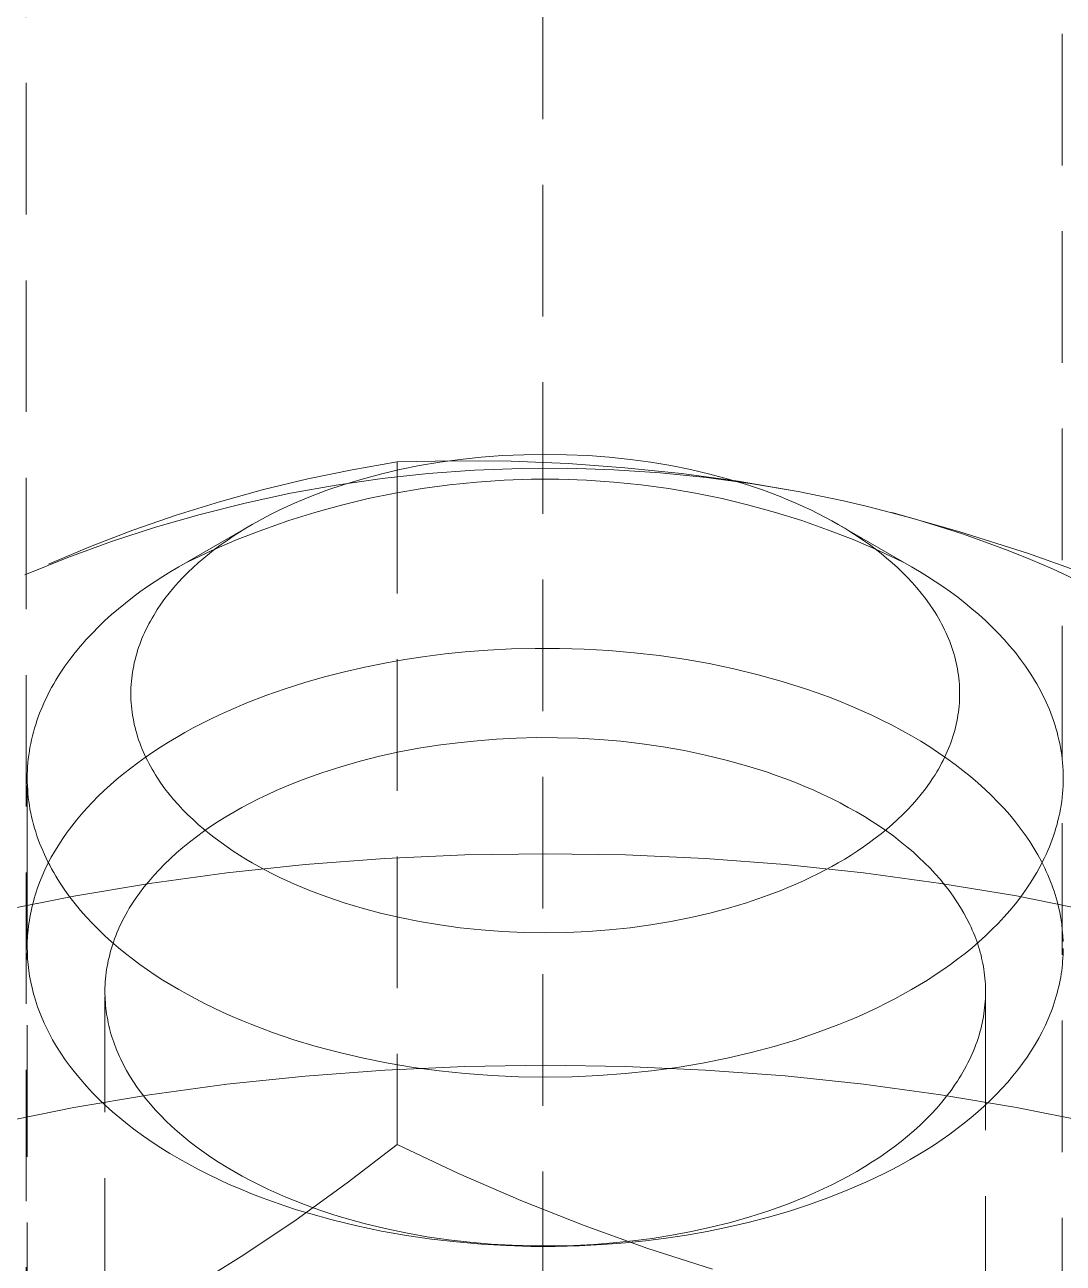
# Model space of a CAD drawing. Header units: millimetres. Extents: x -124 to 15640, y 659 to 4121.
# Drawn here: x 4089.37 to 4099.39, y 2285.94 to 2297.89 of the extents above; entities that cross this region are included whole.
import ezdxf

# ---------------------------------------------------------------- set-up
doc = ezdxf.new("R2010")
doc.units = ezdxf.units.MM
doc.linetypes.add('HIDDEN', pattern=[1.905, 1.27, -0.635])
doc.layers.add('ZANO_R', color=7, linetype='Continuous', lineweight=0)
doc.layers.add('ZANO_R_przerywana', color=7, linetype='HIDDEN', lineweight=0)

msp = doc.modelspace()

# ---------------------------------------------------------------- linework, layer by layer
at = {"layer": 'ZANO_R'}
for p, q in [((4090.413, 2293.012), (4090.829, 2293.156)), ((4090.631, 2293.041), (4091.061, 2293.165)), ((4091.917, 2293.105), (4091.667, 2293.017)), ((4097.118, 2293.017), (4096.868, 2293.105)), ((4097.737, 2293.183), (4098.396, 2292.997)), ((4097.967, 2293.117), (4098.194, 2293.049)), ((4090.003, 2292.855), (4090.413, 2293.012)), ((4090.205, 2292.902), (4090.631, 2293.041)), ((4091.564, 2293.067), (4090.857, 2292.659)), ((4091.381, 2292.954), (4091.441, 2292.993)), ((4091.667, 2293.017), (4091.42, 2292.921)), ((4091.441, 2292.993), (4091.502, 2293.031)), ((4091.502, 2293.031), (4091.564, 2293.067)), ((4097.365, 2292.921), (4097.118, 2293.017)), ((4097.928, 2292.659), (4097.221, 2293.068)), ((4097.221, 2293.068), (4097.283, 2293.031)), ((4097.283, 2293.031), (4097.344, 2292.993)), ((4097.344, 2292.993), (4097.405, 2292.954)), ((4098.194, 2293.049), (4098.42, 2292.976)), ((4098.396, 2292.997), (4099.049, 2292.79)), ((4098.42, 2292.976), (4098.642, 2292.898)), ((4089.598, 2292.684), (4090.003, 2292.855)), ((4089.784, 2292.748), (4090.205, 2292.902)), ((4091.42, 2292.921), (4091.176, 2292.817)), ((4091.207, 2292.831), (4091.263, 2292.873)), ((4091.263, 2292.873), (4091.321, 2292.914)), ((4091.321, 2292.914), (4091.381, 2292.954)), ((4097.609, 2292.817), (4097.365, 2292.921)), ((4097.405, 2292.954), (4097.464, 2292.914)), ((4097.464, 2292.914), (4097.522, 2292.873)), ((4097.522, 2292.873), (4097.579, 2292.831)), ((4098.642, 2292.898), (4098.861, 2292.816)), ((4089.369, 2292.58), (4089.784, 2292.748)), ((4091.176, 2292.817), (4090.936, 2292.704)), ((4091.044, 2292.698), (4091.097, 2292.743)), ((4091.097, 2292.743), (4091.151, 2292.787)), ((4091.151, 2292.787), (4091.207, 2292.831)), ((4097.579, 2292.831), (4097.634, 2292.788)), ((4097.849, 2292.704), (4097.609, 2292.817)), ((4097.634, 2292.788), (4097.688, 2292.743)), ((4097.688, 2292.743), (4097.741, 2292.698)), ((4098.861, 2292.816), (4099.077, 2292.73)), ((4099.049, 2292.79), (4099.694, 2292.561)), ((4099.077, 2292.73), (4099.288, 2292.638)), ((4090.779, 2292.613), (4090.703, 2292.566)), ((4090.857, 2292.659), (4090.779, 2292.613)), ((4090.943, 2292.604), (4090.993, 2292.651)), ((4090.993, 2292.651), (4091.044, 2292.698)), ((4097.741, 2292.698), (4097.793, 2292.651)), ((4097.793, 2292.651), (4097.842, 2292.604)), ((4097.842, 2292.604), (4097.89, 2292.555)), ((4098.006, 2292.614), (4097.928, 2292.659)), ((4098.082, 2292.566), (4098.006, 2292.614)), ((4099.288, 2292.638), (4099.495, 2292.543)), ((4090.628, 2292.518), (4090.554, 2292.468)), ((4090.703, 2292.566), (4090.628, 2292.518)), ((4090.805, 2292.455), (4090.849, 2292.506)), ((4090.849, 2292.506), (4090.895, 2292.555)), ((4090.895, 2292.555), (4090.943, 2292.604)), ((4097.89, 2292.555), (4097.936, 2292.506)), ((4097.936, 2292.506), (4097.981, 2292.455)), ((4098.157, 2292.518), (4098.082, 2292.566)), ((4098.231, 2292.468), (4098.157, 2292.518)), ((4090.481, 2292.416), (4090.41, 2292.363)), ((4090.554, 2292.468), (4090.481, 2292.416)), ((4090.722, 2292.352), (4090.762, 2292.404)), ((4090.762, 2292.404), (4090.805, 2292.455)), ((4097.981, 2292.455), (4098.023, 2292.404)), ((4098.023, 2292.404), (4098.064, 2292.352)), ((4098.304, 2292.416), (4098.231, 2292.468)), ((4098.375, 2292.364), (4098.304, 2292.416)), ((4090.273, 2292.254), (4090.207, 2292.197)), ((4090.34, 2292.309), (4090.273, 2292.254)), ((4090.41, 2292.363), (4090.34, 2292.309)), ((4090.647, 2292.245), (4090.683, 2292.299)), ((4090.683, 2292.299), (4090.722, 2292.352)), ((4098.064, 2292.352), (4098.102, 2292.299)), ((4098.102, 2292.299), (4098.138, 2292.245)), ((4098.138, 2292.245), (4098.156, 2292.218)), ((4098.445, 2292.309), (4098.375, 2292.364)), ((4098.512, 2292.254), (4098.445, 2292.309)), ((4098.578, 2292.197), (4098.512, 2292.254)), ((4090.143, 2292.139), (4090.081, 2292.079)), ((4090.207, 2292.197), (4090.143, 2292.139)), ((4090.566, 2292.107), (4090.581, 2292.135)), ((4090.581, 2292.135), (4090.597, 2292.163)), ((4090.597, 2292.163), (4090.613, 2292.19)), ((4090.613, 2292.19), (4090.63, 2292.218)), ((4090.63, 2292.218), (4090.647, 2292.245)), ((4098.156, 2292.218), (4098.172, 2292.191)), ((4098.172, 2292.191), (4098.189, 2292.163)), ((4098.189, 2292.163), (4098.204, 2292.135)), ((4098.204, 2292.135), (4098.219, 2292.107)), ((4098.642, 2292.139), (4098.578, 2292.197)), ((4098.705, 2292.08), (4098.642, 2292.139)), ((4090.021, 2292.019), (4089.963, 2291.957)), ((4090.081, 2292.079), (4090.021, 2292.019)), ((4090.512, 2291.994), (4090.525, 2292.022)), ((4090.525, 2292.022), (4090.538, 2292.051)), ((4090.538, 2292.051), (4090.552, 2292.079)), ((4090.552, 2292.079), (4090.566, 2292.107)), ((4098.219, 2292.107), (4098.234, 2292.079)), ((4098.234, 2292.079), (4098.248, 2292.051)), ((4098.248, 2292.051), (4098.261, 2292.023)), ((4098.261, 2292.023), (4098.274, 2291.994)), ((4098.764, 2292.019), (4098.705, 2292.08)), ((4098.822, 2291.957), (4098.764, 2292.019)), ((4089.908, 2291.894), (4089.854, 2291.83)), ((4089.963, 2291.957), (4089.908, 2291.894)), ((4090.467, 2291.879), (4090.478, 2291.908)), ((4090.478, 2291.908), (4090.488, 2291.937)), ((4090.488, 2291.937), (4090.5, 2291.965)), ((4090.5, 2291.965), (4090.512, 2291.994)), ((4098.274, 2291.994), (4098.286, 2291.966)), ((4098.286, 2291.966), (4098.297, 2291.937)), ((4098.297, 2291.937), (4098.308, 2291.908)), ((4098.308, 2291.908), (4098.318, 2291.879)), ((4098.878, 2291.894), (4098.822, 2291.957)), ((4098.931, 2291.83), (4098.878, 2291.894)), ((4089.854, 2291.83), (4089.804, 2291.764)), ((4090.433, 2291.762), (4090.441, 2291.791)), ((4090.441, 2291.791), (4090.449, 2291.82)), ((4090.449, 2291.82), (4090.458, 2291.85)), ((4090.458, 2291.85), (4090.467, 2291.879)), ((4093.039, 2291.764), (4093.234, 2291.793)), ((4093.234, 2291.793), (4093.427, 2291.817)), ((4093.427, 2291.817), (4093.619, 2291.837)), ((4093.619, 2291.837), (4093.84, 2291.854)), ((4093.84, 2291.854), (4094.066, 2291.866)), ((4094.066, 2291.866), (4094.296, 2291.871)), ((4094.296, 2291.871), (4094.531, 2291.871)), ((4094.531, 2291.871), (4094.768, 2291.864)), ((4094.768, 2291.864), (4095.008, 2291.85)), ((4095.008, 2291.85), (4095.25, 2291.829)), ((4095.25, 2291.829), (4095.492, 2291.801)), ((4095.492, 2291.801), (4095.734, 2291.766)), ((4098.318, 2291.879), (4098.328, 2291.85)), ((4098.328, 2291.85), (4098.336, 2291.821)), ((4098.336, 2291.821), (4098.345, 2291.791)), ((4098.345, 2291.791), (4098.352, 2291.762)), ((4098.981, 2291.765), (4098.931, 2291.83)), ((4089.756, 2291.698), (4089.711, 2291.631)), ((4089.804, 2291.764), (4089.756, 2291.698)), ((4090.409, 2291.643), (4090.414, 2291.673)), ((4090.414, 2291.673), (4090.42, 2291.703)), ((4090.42, 2291.703), (4090.426, 2291.732)), ((4090.426, 2291.732), (4090.433, 2291.762)), ((4092.455, 2291.646), (4092.65, 2291.691)), ((4092.65, 2291.691), (4092.844, 2291.73)), ((4092.844, 2291.73), (4093.039, 2291.764)), ((4095.734, 2291.766), (4095.974, 2291.724)), ((4095.974, 2291.724), (4096.213, 2291.674)), ((4096.213, 2291.674), (4096.448, 2291.617)), ((4098.352, 2291.762), (4098.359, 2291.732)), ((4098.359, 2291.732), (4098.366, 2291.703)), ((4098.366, 2291.703), (4098.371, 2291.673)), ((4098.371, 2291.673), (4098.376, 2291.644)), ((4099.029, 2291.699), (4098.981, 2291.765)), ((4099.075, 2291.631), (4099.029, 2291.699)), ((4089.648, 2291.528), (4089.628, 2291.494)), ((4089.668, 2291.563), (4089.648, 2291.528)), ((4089.689, 2291.597), (4089.668, 2291.563)), ((4089.711, 2291.631), (4089.689, 2291.597)), ((4090.396, 2291.524), (4090.398, 2291.554)), ((4090.398, 2291.554), (4090.401, 2291.584)), ((4090.401, 2291.584), (4090.405, 2291.614)), ((4090.405, 2291.614), (4090.409, 2291.643)), ((4091.882, 2291.481), (4092.071, 2291.542)), ((4092.071, 2291.542), (4092.262, 2291.597)), ((4092.262, 2291.597), (4092.455, 2291.646)), ((4096.448, 2291.617), (4096.679, 2291.552)), ((4096.679, 2291.552), (4096.793, 2291.517)), ((4098.376, 2291.644), (4098.381, 2291.614)), ((4098.381, 2291.614), (4098.384, 2291.584)), ((4098.384, 2291.584), (4098.387, 2291.554)), ((4098.387, 2291.554), (4098.39, 2291.524)), ((4099.096, 2291.597), (4099.075, 2291.631)), ((4099.117, 2291.563), (4099.096, 2291.597)), ((4099.138, 2291.529), (4099.117, 2291.563)), ((4099.157, 2291.494), (4099.138, 2291.529)), ((4089.591, 2291.424), (4089.574, 2291.388)), ((4089.609, 2291.459), (4089.591, 2291.424)), ((4089.628, 2291.494), (4089.609, 2291.459)), ((4090.393, 2291.464), (4090.394, 2291.494)), ((4090.393, 2291.434), (4090.393, 2291.464)), ((4090.393, 2291.405), (4090.393, 2291.434)), ((4090.394, 2291.494), (4090.396, 2291.524)), ((4091.513, 2291.345), (4091.696, 2291.416)), ((4091.696, 2291.416), (4091.882, 2291.481)), ((4096.793, 2291.517), (4096.906, 2291.481)), ((4096.906, 2291.481), (4097.016, 2291.442)), ((4097.016, 2291.442), (4097.126, 2291.402)), ((4098.39, 2291.524), (4098.391, 2291.494)), ((4098.391, 2291.494), (4098.392, 2291.465)), ((4098.392, 2291.465), (4098.393, 2291.435)), ((4098.393, 2291.435), (4098.392, 2291.405)), ((4099.176, 2291.459), (4099.157, 2291.494)), ((4099.194, 2291.424), (4099.176, 2291.459)), ((4099.211, 2291.389), (4099.194, 2291.424)), ((4089.542, 2291.317), (4089.527, 2291.282)), ((4089.557, 2291.353), (4089.542, 2291.317)), ((4089.574, 2291.388), (4089.557, 2291.353)), ((4090.394, 2291.375), (4090.393, 2291.405)), ((4090.396, 2291.345), (4090.394, 2291.375)), ((4090.398, 2291.315), (4090.396, 2291.345)), ((4090.401, 2291.285), (4090.398, 2291.315)), ((4091.335, 2291.269), (4091.513, 2291.345)), ((4097.126, 2291.402), (4097.233, 2291.361)), ((4097.233, 2291.361), (4097.339, 2291.318)), ((4097.339, 2291.318), (4097.442, 2291.273)), ((4098.387, 2291.315), (4098.384, 2291.285)), ((4098.39, 2291.345), (4098.387, 2291.315)), ((4098.391, 2291.375), (4098.39, 2291.345)), ((4098.392, 2291.405), (4098.391, 2291.375)), ((4099.228, 2291.353), (4099.211, 2291.389)), ((4099.244, 2291.318), (4099.228, 2291.353)), ((4099.259, 2291.282), (4099.244, 2291.318)), ((4089.486, 2291.173), (4089.474, 2291.137)), ((4089.499, 2291.209), (4089.486, 2291.173)), ((4089.512, 2291.246), (4089.499, 2291.209)), ((4089.527, 2291.282), (4089.512, 2291.246)), ((4090.405, 2291.255), (4090.401, 2291.285)), ((4090.409, 2291.226), (4090.405, 2291.255)), ((4090.414, 2291.196), (4090.409, 2291.226)), ((4090.42, 2291.166), (4090.414, 2291.196)), ((4091.078, 2291.146), (4091.162, 2291.188)), ((4091.162, 2291.188), (4091.248, 2291.23)), ((4091.248, 2291.23), (4091.335, 2291.269)), ((4097.442, 2291.273), (4097.544, 2291.226)), ((4097.544, 2291.226), (4097.643, 2291.179)), ((4097.643, 2291.179), (4097.74, 2291.129)), ((4098.371, 2291.196), (4098.366, 2291.167)), ((4098.376, 2291.226), (4098.371, 2291.196)), ((4098.381, 2291.256), (4098.376, 2291.226)), ((4098.384, 2291.285), (4098.381, 2291.256)), ((4099.273, 2291.246), (4099.259, 2291.282)), ((4099.287, 2291.21), (4099.273, 2291.246)), ((4099.299, 2291.174), (4099.287, 2291.21)), ((4099.311, 2291.137), (4099.299, 2291.174)), ((4089.453, 2291.064), (4089.443, 2291.027)), ((4089.463, 2291.1), (4089.453, 2291.064)), ((4089.474, 2291.137), (4089.463, 2291.1)), ((4090.426, 2291.137), (4090.42, 2291.166)), ((4090.433, 2291.107), (4090.426, 2291.137)), ((4090.441, 2291.078), (4090.433, 2291.107)), ((4090.449, 2291.049), (4090.441, 2291.078)), ((4090.833, 2291.012), (4090.913, 2291.058)), ((4090.913, 2291.058), (4090.995, 2291.103)), ((4090.995, 2291.103), (4091.078, 2291.146)), ((4097.74, 2291.129), (4097.835, 2291.079)), ((4097.835, 2291.079), (4097.927, 2291.027)), ((4098.345, 2291.078), (4098.337, 2291.049)), ((4098.352, 2291.108), (4098.345, 2291.078)), ((4098.359, 2291.137), (4098.352, 2291.108)), ((4098.366, 2291.167), (4098.359, 2291.137)), ((4099.322, 2291.101), (4099.311, 2291.137)), ((4099.333, 2291.064), (4099.322, 2291.101)), ((4099.342, 2291.027), (4099.333, 2291.064)), ((4089.427, 2290.953), (4089.419, 2290.916)), ((4089.434, 2290.99), (4089.427, 2290.953)), ((4089.443, 2291.027), (4089.434, 2290.99)), ((4090.458, 2291.019), (4090.449, 2291.049)), ((4090.467, 2290.99), (4090.458, 2291.019)), ((4090.478, 2290.961), (4090.467, 2290.99)), ((4090.488, 2290.932), (4090.478, 2290.961)), ((4090.5, 2290.904), (4090.488, 2290.932)), ((4090.679, 2290.918), (4090.755, 2290.966)), ((4090.755, 2290.966), (4090.833, 2291.012)), ((4093.36, 2290.937), (4093.171, 2290.907)), ((4093.549, 2290.961), (4093.36, 2290.937)), ((4093.735, 2290.98), (4093.549, 2290.961)), ((4093.923, 2290.995), (4093.735, 2290.98)), ((4094.115, 2291.005), (4093.923, 2290.995)), ((4094.311, 2291.01), (4094.115, 2291.005)), ((4094.51, 2291.009), (4094.311, 2291.01)), ((4094.712, 2291.003), (4094.51, 2291.009)), ((4094.916, 2290.991), (4094.712, 2291.003)), ((4095.121, 2290.974), (4094.916, 2290.991)), ((4095.327, 2290.95), (4095.121, 2290.974)), ((4095.532, 2290.92), (4095.327, 2290.95)), ((4097.927, 2291.027), (4098.017, 2290.974)), ((4098.017, 2290.974), (4098.104, 2290.92)), ((4098.297, 2290.933), (4098.286, 2290.904)), ((4098.308, 2290.961), (4098.297, 2290.933)), ((4098.318, 2290.99), (4098.308, 2290.961)), ((4098.328, 2291.02), (4098.318, 2290.99)), ((4098.337, 2291.049), (4098.328, 2291.02)), ((4099.351, 2290.99), (4099.342, 2291.027)), ((4099.359, 2290.953), (4099.351, 2290.99)), ((4099.366, 2290.916), (4099.359, 2290.953)), ((4089.408, 2290.842), (4089.403, 2290.805)), ((4089.413, 2290.879), (4089.408, 2290.842)), ((4089.419, 2290.916), (4089.413, 2290.879)), ((4090.46, 2290.768), (4090.531, 2290.819)), ((4090.512, 2290.875), (4090.5, 2290.904)), ((4090.525, 2290.846), (4090.512, 2290.875)), ((4090.538, 2290.818), (4090.525, 2290.846)), ((4090.531, 2290.819), (4090.604, 2290.869)), ((4090.552, 2290.79), (4090.538, 2290.818)), ((4090.604, 2290.869), (4090.679, 2290.918)), ((4092.793, 2290.83), (4092.605, 2290.782)), ((4092.982, 2290.871), (4092.793, 2290.83)), ((4093.171, 2290.907), (4092.982, 2290.871)), ((4095.737, 2290.884), (4095.532, 2290.92)), ((4095.94, 2290.842), (4095.737, 2290.884)), ((4096.14, 2290.793), (4095.94, 2290.842)), ((4098.104, 2290.92), (4098.188, 2290.864)), ((4098.188, 2290.864), (4098.27, 2290.808)), ((4098.248, 2290.818), (4098.234, 2290.79)), ((4098.261, 2290.847), (4098.248, 2290.818)), ((4098.274, 2290.875), (4098.261, 2290.847)), ((4098.286, 2290.904), (4098.274, 2290.875)), ((4099.372, 2290.879), (4099.366, 2290.916)), ((4099.378, 2290.842), (4099.372, 2290.879)), ((4099.382, 2290.805), (4099.378, 2290.842)), ((4089.394, 2290.693), (4089.393, 2290.655)), ((4089.396, 2290.73), (4089.394, 2290.693)), ((4089.399, 2290.767), (4089.396, 2290.73)), ((4089.403, 2290.805), (4089.399, 2290.767)), ((4090.324, 2290.663), (4090.391, 2290.716)), ((4090.391, 2290.716), (4090.46, 2290.768)), ((4090.566, 2290.762), (4090.552, 2290.79)), ((4090.581, 2290.734), (4090.566, 2290.762)), ((4090.597, 2290.706), (4090.581, 2290.734)), ((4090.613, 2290.679), (4090.597, 2290.706)), ((4092.419, 2290.729), (4092.236, 2290.671)), ((4092.605, 2290.782), (4092.419, 2290.729)), ((4096.336, 2290.738), (4096.14, 2290.793)), ((4096.433, 2290.709), (4096.336, 2290.738)), ((4096.529, 2290.678), (4096.433, 2290.709)), ((4098.189, 2290.706), (4098.173, 2290.679)), ((4098.204, 2290.734), (4098.189, 2290.706)), ((4098.219, 2290.762), (4098.204, 2290.734)), ((4098.234, 2290.79), (4098.219, 2290.762)), ((4098.27, 2290.808), (4098.349, 2290.75)), ((4098.349, 2290.75), (4098.425, 2290.692)), ((4098.425, 2290.692), (4098.499, 2290.633)), ((4099.386, 2290.768), (4099.382, 2290.805)), ((4099.389, 2290.73), (4099.386, 2290.768)), ((4099.391, 2290.693), (4099.389, 2290.73)), ((4099.392, 2290.656), (4099.391, 2290.693)), ((4089.393, 2290.655), (4089.393, 2290.618)), ((4089.393, 2290.618), (4089.393, 2290.581)), ((4089.393, 2290.581), (4089.394, 2290.543)), ((4090.197, 2290.555), (4090.259, 2290.61)), ((4090.259, 2290.61), (4090.324, 2290.663)), ((4090.63, 2290.651), (4090.613, 2290.679)), ((4090.647, 2290.624), (4090.63, 2290.651)), ((4090.683, 2290.57), (4090.647, 2290.624)), ((4092.056, 2290.606), (4091.967, 2290.571)), ((4092.145, 2290.639), (4092.056, 2290.606)), ((4092.236, 2290.671), (4092.145, 2290.639)), ((4096.623, 2290.645), (4096.529, 2290.678)), ((4096.716, 2290.611), (4096.623, 2290.645)), ((4096.807, 2290.576), (4096.716, 2290.611)), ((4096.897, 2290.539), (4096.807, 2290.576)), ((4098.138, 2290.624), (4098.102, 2290.57)), ((4098.156, 2290.652), (4098.138, 2290.624)), ((4098.173, 2290.679), (4098.156, 2290.652)), ((4098.499, 2290.633), (4098.569, 2290.572)), ((4098.569, 2290.572), (4098.636, 2290.512)), ((4099.391, 2290.544), (4099.392, 2290.581)), ((4099.393, 2290.618), (4099.392, 2290.656)), ((4099.392, 2290.581), (4099.393, 2290.618)), ((4089.393, 2288.99), (4089.393, 2290.543)), ((4089.394, 2290.543), (4089.397, 2290.506)), ((4089.397, 2290.506), (4089.399, 2290.469)), ((4089.399, 2290.469), (4089.403, 2290.431)), ((4090.078, 2290.444), (4090.136, 2290.5)), ((4090.136, 2290.5), (4090.197, 2290.555)), ((4090.722, 2290.517), (4090.683, 2290.57)), ((4090.762, 2290.465), (4090.722, 2290.517)), ((4090.805, 2290.414), (4090.762, 2290.465)), ((4091.709, 2290.459), (4091.626, 2290.419)), ((4091.794, 2290.498), (4091.709, 2290.459)), ((4091.88, 2290.535), (4091.794, 2290.498)), ((4091.967, 2290.571), (4091.88, 2290.535)), ((4096.985, 2290.501), (4096.897, 2290.539)), ((4097.071, 2290.461), (4096.985, 2290.501)), ((4097.155, 2290.421), (4097.071, 2290.461)), ((4098.023, 2290.465), (4097.981, 2290.414)), ((4098.064, 2290.517), (4098.023, 2290.465)), ((4098.102, 2290.57), (4098.064, 2290.517)), ((4098.636, 2290.512), (4098.701, 2290.45)), ((4099.382, 2290.432), (4099.386, 2290.469)), ((4099.386, 2290.469), (4099.389, 2290.506)), ((4099.389, 2290.506), (4099.391, 2290.544)), ((4089.403, 2290.431), (4089.408, 2290.394)), ((4089.408, 2290.394), (4089.413, 2290.357)), ((4089.413, 2290.357), (4089.419, 2290.32)), ((4089.969, 2290.33), (4090.022, 2290.387)), ((4090.022, 2290.387), (4090.078, 2290.444)), ((4090.849, 2290.363), (4090.805, 2290.414)), ((4090.895, 2290.314), (4090.849, 2290.363)), ((4091.465, 2290.335), (4091.386, 2290.291)), ((4091.545, 2290.378), (4091.465, 2290.335)), ((4091.626, 2290.419), (4091.545, 2290.378)), ((4097.238, 2290.379), (4097.155, 2290.421)), ((4097.318, 2290.336), (4097.238, 2290.379)), ((4097.397, 2290.292), (4097.318, 2290.336)), ((4097.937, 2290.364), (4097.89, 2290.314)), ((4097.981, 2290.414), (4097.937, 2290.364)), ((4098.701, 2290.45), (4098.762, 2290.388)), ((4098.762, 2290.388), (4098.821, 2290.326)), ((4099.366, 2290.32), (4099.372, 2290.357)), ((4099.372, 2290.357), (4099.378, 2290.394)), ((4099.378, 2290.394), (4099.382, 2290.432)), ((4089.419, 2290.32), (4089.427, 2290.283)), ((4089.427, 2290.283), (4089.434, 2290.246)), ((4089.434, 2290.246), (4089.443, 2290.209)), ((4089.822, 2290.155), (4089.868, 2290.214)), ((4089.868, 2290.214), (4089.917, 2290.272)), ((4089.917, 2290.272), (4089.969, 2290.33)), ((4090.943, 2290.265), (4090.895, 2290.314)), ((4090.993, 2290.218), (4090.943, 2290.265)), ((4091.044, 2290.171), (4090.993, 2290.218)), ((4091.31, 2290.245), (4091.236, 2290.199)), ((4091.386, 2290.291), (4091.31, 2290.245)), ((4097.473, 2290.247), (4097.397, 2290.292)), ((4097.547, 2290.201), (4097.473, 2290.247)), ((4097.793, 2290.218), (4097.742, 2290.172)), ((4097.842, 2290.266), (4097.793, 2290.218)), ((4097.89, 2290.314), (4097.842, 2290.266)), ((4098.821, 2290.326), (4098.876, 2290.263)), ((4098.876, 2290.263), (4098.929, 2290.199)), ((4099.342, 2290.209), (4099.351, 2290.246)), ((4099.351, 2290.246), (4099.359, 2290.283)), ((4099.359, 2290.283), (4099.366, 2290.32)), ((4089.443, 2290.209), (4089.453, 2290.172)), ((4089.453, 2290.172), (4089.463, 2290.136)), ((4089.463, 2290.136), (4089.474, 2290.099)), ((4089.474, 2290.099), (4089.486, 2290.063)), ((4089.736, 2290.036), (4089.778, 2290.096)), ((4089.778, 2290.096), (4089.822, 2290.155)), ((4091.093, 2290.103), (4091.025, 2290.053)), ((4091.097, 2290.126), (4091.044, 2290.171)), ((4091.163, 2290.151), (4091.093, 2290.103)), ((4091.151, 2290.081), (4091.097, 2290.126)), ((4091.236, 2290.199), (4091.163, 2290.151)), ((4097.619, 2290.154), (4097.547, 2290.201)), ((4097.689, 2290.106), (4097.619, 2290.154)), ((4097.689, 2290.126), (4097.635, 2290.082)), ((4097.742, 2290.172), (4097.689, 2290.126)), ((4097.756, 2290.057), (4097.689, 2290.106)), ((4098.929, 2290.199), (4098.978, 2290.136)), ((4098.978, 2290.136), (4099.025, 2290.072)), ((4099.299, 2290.063), (4099.311, 2290.099)), ((4099.311, 2290.099), (4099.322, 2290.136)), ((4099.322, 2290.136), (4099.333, 2290.173)), ((4099.333, 2290.173), (4099.342, 2290.209)), ((4089.486, 2290.063), (4089.499, 2290.026)), ((4089.499, 2290.026), (4089.512, 2289.99)), ((4089.512, 2289.99), (4089.527, 2289.954)), ((4089.66, 2289.915), (4089.696, 2289.976)), ((4089.696, 2289.976), (4089.736, 2290.036)), ((4090.959, 2290.002), (4090.895, 2289.95)), ((4091.025, 2290.053), (4090.959, 2290.002)), ((4091.207, 2290.038), (4091.151, 2290.081)), ((4091.264, 2289.996), (4091.207, 2290.038)), ((4091.322, 2289.955), (4091.264, 2289.996)), ((4097.522, 2289.996), (4097.464, 2289.955)), ((4097.579, 2290.038), (4097.522, 2289.996)), ((4097.635, 2290.082), (4097.579, 2290.038)), ((4097.82, 2290.007), (4097.756, 2290.057)), ((4097.883, 2289.957), (4097.82, 2290.007)), ((4099.025, 2290.072), (4099.069, 2290.008)), ((4099.069, 2290.008), (4099.109, 2289.943)), ((4099.259, 2289.955), (4099.273, 2289.991)), ((4099.273, 2289.991), (4099.287, 2290.027)), ((4099.287, 2290.027), (4099.299, 2290.063)), ((4089.527, 2289.954), (4089.542, 2289.919)), ((4089.542, 2289.919), (4089.558, 2289.883)), ((4089.558, 2289.883), (4089.574, 2289.847)), ((4089.593, 2289.794), (4089.625, 2289.855)), ((4089.625, 2289.855), (4089.66, 2289.915)), ((4090.834, 2289.897), (4090.775, 2289.844)), ((4090.895, 2289.95), (4090.834, 2289.897)), ((4091.381, 2289.915), (4091.322, 2289.955)), ((4091.441, 2289.876), (4091.381, 2289.915)), ((4091.502, 2289.838), (4091.441, 2289.876)), ((4092.843, 2289.842), (4093.616, 2289.877)), ((4093.616, 2289.877), (4094.392, 2289.889)), ((4094.392, 2289.889), (4095.168, 2289.877)), ((4095.168, 2289.877), (4095.941, 2289.842)), ((4097.345, 2289.876), (4097.283, 2289.838)), ((4097.405, 2289.915), (4097.345, 2289.876)), ((4097.464, 2289.955), (4097.405, 2289.915)), ((4097.943, 2289.906), (4097.883, 2289.957)), ((4098, 2289.854), (4097.943, 2289.906)), ((4099.109, 2289.943), (4099.147, 2289.879)), ((4099.147, 2289.879), (4099.182, 2289.815)), ((4099.211, 2289.848), (4099.228, 2289.883)), ((4099.228, 2289.883), (4099.244, 2289.919)), ((4099.244, 2289.919), (4099.259, 2289.955)), ((4089.563, 2289.733), (4089.593, 2289.794)), ((4089.574, 2289.847), (4089.592, 2289.812)), ((4089.592, 2289.812), (4089.61, 2289.777)), ((4089.61, 2289.777), (4089.628, 2289.742)), ((4089.628, 2289.742), (4089.648, 2289.708)), ((4090.718, 2289.789), (4090.665, 2289.734)), ((4090.775, 2289.844), (4090.718, 2289.789)), ((4091.318, 2289.705), (4092.076, 2289.785)), ((4091.564, 2289.801), (4091.502, 2289.838)), ((4091.628, 2289.766), (4091.564, 2289.801)), ((4091.693, 2289.73), (4091.628, 2289.766)), ((4092.076, 2289.785), (4092.843, 2289.842)), ((4095.941, 2289.842), (4096.708, 2289.785)), ((4096.708, 2289.785), (4097.466, 2289.705)), ((4097.158, 2289.766), (4097.092, 2289.731)), ((4097.221, 2289.802), (4097.158, 2289.766)), ((4097.283, 2289.838), (4097.221, 2289.802)), ((4098.055, 2289.802), (4098, 2289.854)), ((4098.107, 2289.749), (4098.055, 2289.802)), ((4098.157, 2289.696), (4098.107, 2289.749)), ((4099.138, 2289.708), (4099.157, 2289.743)), ((4099.157, 2289.743), (4099.176, 2289.777)), ((4099.176, 2289.777), (4099.194, 2289.813)), ((4099.182, 2289.815), (4099.214, 2289.75)), ((4099.194, 2289.813), (4099.211, 2289.848)), ((4099.214, 2289.75), (4099.229, 2289.718)), ((4089.512, 2289.611), (4089.536, 2289.672)), ((4089.536, 2289.672), (4089.563, 2289.733)), ((4089.648, 2289.708), (4089.668, 2289.673)), ((4089.668, 2289.673), (4089.689, 2289.639)), ((4089.689, 2289.639), (4089.711, 2289.605)), ((4090.565, 2289.622), (4090.518, 2289.565)), ((4090.613, 2289.679), (4090.565, 2289.622)), ((4090.573, 2289.603), (4091.318, 2289.705)), ((4090.665, 2289.734), (4090.613, 2289.679)), ((4091.761, 2289.696), (4091.693, 2289.73)), ((4091.83, 2289.661), (4091.761, 2289.696)), ((4091.901, 2289.628), (4091.83, 2289.661)), ((4091.974, 2289.595), (4091.901, 2289.628)), ((4096.885, 2289.628), (4096.811, 2289.595)), ((4096.956, 2289.662), (4096.885, 2289.628)), ((4097.025, 2289.696), (4096.956, 2289.662)), ((4097.092, 2289.731), (4097.025, 2289.696)), ((4097.466, 2289.705), (4098.211, 2289.603)), ((4098.204, 2289.642), (4098.157, 2289.696)), ((4098.248, 2289.588), (4098.204, 2289.642)), ((4099.075, 2289.605), (4099.097, 2289.639)), ((4099.097, 2289.639), (4099.117, 2289.673)), ((4099.117, 2289.673), (4099.138, 2289.708)), ((4099.229, 2289.718), (4099.243, 2289.686)), ((4099.243, 2289.686), (4099.257, 2289.654)), ((4099.257, 2289.654), (4099.269, 2289.622)), ((4099.269, 2289.622), (4099.282, 2289.59)), ((4089.469, 2289.488), (4089.479, 2289.519)), ((4089.479, 2289.519), (4089.489, 2289.55)), ((4089.489, 2289.55), (4089.512, 2289.611)), ((4089.711, 2289.605), (4089.756, 2289.538)), ((4089.756, 2289.538), (4089.804, 2289.471)), ((4089.842, 2289.48), (4090.573, 2289.603)), ((4090.475, 2289.507), (4090.434, 2289.45)), ((4090.518, 2289.565), (4090.475, 2289.507)), ((4092.049, 2289.563), (4091.974, 2289.595)), ((4092.126, 2289.532), (4092.049, 2289.563)), ((4092.286, 2289.472), (4092.126, 2289.532)), ((4096.659, 2289.532), (4096.5, 2289.472)), ((4096.736, 2289.563), (4096.659, 2289.532)), ((4096.811, 2289.595), (4096.736, 2289.563)), ((4098.211, 2289.603), (4098.942, 2289.481)), ((4098.291, 2289.534), (4098.248, 2289.588)), ((4098.33, 2289.48), (4098.291, 2289.534)), ((4098.982, 2289.472), (4099.03, 2289.538)), ((4099.03, 2289.538), (4099.075, 2289.605)), ((4099.282, 2289.59), (4099.293, 2289.559)), ((4099.293, 2289.559), (4099.304, 2289.527)), ((4099.304, 2289.527), (4099.314, 2289.495)), ((4089.128, 2289.338), (4089.842, 2289.48)), ((4089.437, 2289.366), (4089.444, 2289.397)), ((4089.444, 2289.397), (4089.452, 2289.427)), ((4089.452, 2289.427), (4089.46, 2289.458)), ((4089.46, 2289.458), (4089.469, 2289.488)), ((4089.804, 2289.471), (4089.855, 2289.406)), ((4089.855, 2289.406), (4089.908, 2289.342)), ((4090.396, 2289.391), (4090.378, 2289.362)), ((4090.415, 2289.42), (4090.396, 2289.391)), ((4090.434, 2289.45), (4090.415, 2289.42)), ((4092.452, 2289.415), (4092.286, 2289.472)), ((4092.625, 2289.363), (4092.452, 2289.415)), ((4096.334, 2289.415), (4096.161, 2289.363)), ((4096.5, 2289.472), (4096.334, 2289.415)), ((4098.367, 2289.425), (4098.33, 2289.48)), ((4098.402, 2289.371), (4098.367, 2289.425)), ((4098.878, 2289.342), (4098.931, 2289.406)), ((4098.931, 2289.406), (4098.982, 2289.472)), ((4098.942, 2289.481), (4099.656, 2289.338)), ((4099.314, 2289.495), (4099.324, 2289.463)), ((4099.324, 2289.463), (4099.333, 2289.432)), ((4099.333, 2289.432), (4099.347, 2289.377)), ((4099.347, 2289.377), (4099.359, 2289.322)), ((4089.413, 2289.245), (4089.418, 2289.275)), ((4089.418, 2289.275), (4089.424, 2289.306)), ((4089.424, 2289.306), (4089.43, 2289.336)), ((4089.43, 2289.336), (4089.437, 2289.366)), ((4089.908, 2289.342), (4089.963, 2289.279)), ((4089.963, 2289.279), (4090.021, 2289.217)), ((4090.328, 2289.273), (4090.313, 2289.244)), ((4090.344, 2289.303), (4090.328, 2289.273)), ((4090.361, 2289.332), (4090.344, 2289.303)), ((4090.378, 2289.362), (4090.361, 2289.332)), ((4092.804, 2289.315), (4092.625, 2289.363)), ((4092.989, 2289.272), (4092.804, 2289.315)), ((4093.18, 2289.234), (4092.989, 2289.272)), ((4095.797, 2289.272), (4095.606, 2289.234)), ((4095.982, 2289.315), (4095.797, 2289.272)), ((4096.161, 2289.363), (4095.982, 2289.315)), ((4098.434, 2289.316), (4098.402, 2289.371)), ((4098.463, 2289.261), (4098.434, 2289.316)), ((4098.491, 2289.207), (4098.463, 2289.261)), ((4098.765, 2289.217), (4098.823, 2289.279)), ((4098.823, 2289.279), (4098.878, 2289.342)), ((4099.359, 2289.322), (4099.369, 2289.266)), ((4099.369, 2289.266), (4099.378, 2289.21)), ((4089.399, 2289.125), (4089.401, 2289.155)), ((4089.401, 2289.155), (4089.405, 2289.185)), ((4089.405, 2289.185), (4089.409, 2289.215)), ((4089.409, 2289.215), (4089.413, 2289.245)), ((4090.021, 2289.217), (4090.081, 2289.157)), ((4090.081, 2289.157), (4090.143, 2289.097)), ((4090.271, 2289.155), (4090.259, 2289.125)), ((4090.284, 2289.185), (4090.271, 2289.155)), ((4090.298, 2289.214), (4090.284, 2289.185)), ((4090.313, 2289.244), (4090.298, 2289.214)), ((4093.374, 2289.201), (4093.18, 2289.234)), ((4093.573, 2289.174), (4093.374, 2289.201)), ((4093.775, 2289.153), (4093.573, 2289.174)), ((4093.98, 2289.138), (4093.775, 2289.153)), ((4094.186, 2289.128), (4093.98, 2289.138)), ((4094.806, 2289.138), (4094.6, 2289.128)), ((4095.011, 2289.153), (4094.806, 2289.138)), ((4095.213, 2289.174), (4095.011, 2289.153)), ((4095.411, 2289.201), (4095.213, 2289.174)), ((4095.606, 2289.234), (4095.411, 2289.201)), ((4098.503, 2289.18), (4098.491, 2289.207)), ((4098.515, 2289.152), (4098.503, 2289.18)), ((4098.527, 2289.125), (4098.515, 2289.152)), ((4098.643, 2289.097), (4098.705, 2289.157)), ((4098.705, 2289.157), (4098.765, 2289.217)), ((4099.378, 2289.21), (4099.384, 2289.154)), ((4099.384, 2289.154), (4099.389, 2289.097)), ((4089.395, 2289.065), (4089.396, 2289.095)), ((4089.396, 2289.095), (4089.399, 2289.125)), ((4090.143, 2289.097), (4090.207, 2289.039)), ((4090.207, 2289.039), (4090.273, 2288.982)), ((4090.225, 2289.036), (4090.215, 2289.006)), ((4090.235, 2289.066), (4090.225, 2289.036)), ((4090.247, 2289.096), (4090.235, 2289.066)), ((4090.259, 2289.125), (4090.247, 2289.096)), ((4094.393, 2289.125), (4094.186, 2289.128)), ((4094.6, 2289.128), (4094.393, 2289.125)), ((4098.513, 2288.982), (4098.579, 2289.039)), ((4098.538, 2289.098), (4098.527, 2289.125)), ((4098.548, 2289.071), (4098.538, 2289.098)), ((4098.558, 2289.044), (4098.548, 2289.071)), ((4098.567, 2289.017), (4098.558, 2289.044)), ((4098.579, 2289.039), (4098.643, 2289.097)), ((4099.389, 2289.097), (4099.392, 2289.041)), ((4089.394, 2288.933), (4089.393, 2288.99)), ((4089.396, 2288.876), (4089.394, 2288.933)), ((4090.189, 2288.917), (4090.182, 2288.888)), ((4090.197, 2288.947), (4090.189, 2288.917)), ((4090.206, 2288.977), (4090.197, 2288.947)), ((4090.215, 2289.006), (4090.206, 2288.977)), ((4090.273, 2288.982), (4090.341, 2288.927)), ((4090.341, 2288.927), (4090.41, 2288.873)), ((4098.375, 2288.873), (4098.445, 2288.927)), ((4098.445, 2288.927), (4098.513, 2288.982)), ((4098.576, 2288.99), (4098.567, 2289.017)), ((4098.584, 2288.963), (4098.576, 2288.99)), ((4098.592, 2288.936), (4098.584, 2288.963)), ((4098.599, 2288.909), (4098.592, 2288.936)), ((4098.605, 2288.882), (4098.599, 2288.909)), ((4099.391, 2288.913), (4099.39, 2288.882)), ((4099.392, 2288.943), (4099.391, 2288.913)), ((4099.393, 2288.973), (4099.392, 2288.943)), ((4089.401, 2288.819), (4089.396, 2288.876)), ((4089.408, 2288.762), (4089.401, 2288.819)), ((4090.164, 2288.799), (4090.159, 2288.77)), ((4090.169, 2288.829), (4090.164, 2288.799)), ((4090.175, 2288.858), (4090.169, 2288.829)), ((4090.182, 2288.888), (4090.175, 2288.858)), ((4090.41, 2288.873), (4090.481, 2288.82)), ((4090.481, 2288.82), (4090.554, 2288.768)), ((4098.232, 2288.769), (4098.304, 2288.82)), ((4098.304, 2288.82), (4098.375, 2288.873)), ((4098.611, 2288.855), (4098.605, 2288.882)), ((4098.617, 2288.828), (4098.611, 2288.855)), ((4098.622, 2288.8), (4098.617, 2288.828)), ((4098.626, 2288.772), (4098.622, 2288.8)), ((4099.381, 2288.791), (4099.378, 2288.76)), ((4099.385, 2288.822), (4099.381, 2288.791)), ((4099.387, 2288.852), (4099.385, 2288.822)), ((4099.39, 2288.882), (4099.387, 2288.852)), ((4089.416, 2288.706), (4089.408, 2288.762)), ((4089.427, 2288.65), (4089.416, 2288.706)), ((4090.148, 2288.682), (4090.146, 2288.653)), ((4090.151, 2288.711), (4090.148, 2288.682)), ((4090.155, 2288.741), (4090.151, 2288.711)), ((4090.159, 2288.77), (4090.155, 2288.741)), ((4090.554, 2288.768), (4090.628, 2288.718)), ((4090.628, 2288.718), (4090.703, 2288.67)), ((4090.703, 2288.67), (4090.78, 2288.623)), ((4098.006, 2288.623), (4098.083, 2288.67)), ((4098.083, 2288.67), (4098.158, 2288.719)), ((4098.158, 2288.719), (4098.232, 2288.769)), ((4098.63, 2288.745), (4098.626, 2288.772)), ((4098.634, 2288.717), (4098.63, 2288.745)), ((4098.637, 2288.689), (4098.634, 2288.717)), ((4098.639, 2288.66), (4098.637, 2288.689)), ((4098.641, 2288.632), (4098.639, 2288.66)), ((4099.362, 2288.668), (4099.356, 2288.637)), ((4099.368, 2288.699), (4099.362, 2288.668)), ((4099.373, 2288.729), (4099.368, 2288.699)), ((4099.378, 2288.76), (4099.373, 2288.729)), ((4089.439, 2288.594), (4089.427, 2288.65)), ((4089.453, 2288.538), (4089.439, 2288.594)), ((4090.144, 2288.624), (4090.143, 2288.595)), ((4090.143, 2288.595), (4090.143, 2288.566)), ((4090.143, 2288.566), (4090.143, 2288.538)), ((4090.146, 2288.653), (4090.144, 2288.624)), ((4090.78, 2288.623), (4090.857, 2288.577)), ((4090.857, 2288.577), (4090.937, 2288.532)), ((4097.849, 2288.532), (4097.928, 2288.577)), ((4097.928, 2288.577), (4098.006, 2288.623)), ((4098.642, 2288.604), (4098.641, 2288.632)), ((4098.643, 2288.575), (4098.642, 2288.604)), ((4098.642, 2288.517), (4098.643, 2288.546)), ((4098.643, 2288.546), (4098.643, 2288.575)), ((4099.334, 2288.544), (4099.325, 2288.513)), ((4099.342, 2288.575), (4099.334, 2288.544)), ((4099.349, 2288.606), (4099.342, 2288.575)), ((4099.356, 2288.637), (4099.349, 2288.606)), ((4089.462, 2288.507), (4089.453, 2288.538)), ((4089.471, 2288.475), (4089.462, 2288.507)), ((4089.482, 2288.443), (4089.471, 2288.475)), ((4089.492, 2288.412), (4089.482, 2288.443)), ((4090.143, 2288.538), (4090.144, 2288.509)), ((4090.144, 2288.509), (4090.145, 2288.481)), ((4090.145, 2288.481), (4090.147, 2288.452)), ((4090.147, 2288.452), (4090.149, 2288.424)), ((4090.149, 2288.424), (4090.152, 2288.396)), ((4090.937, 2288.532), (4091.019, 2288.488)), ((4091.019, 2288.488), (4091.103, 2288.444)), ((4091.103, 2288.444), (4091.189, 2288.402)), ((4097.596, 2288.402), (4097.683, 2288.445)), ((4097.683, 2288.445), (4097.767, 2288.488)), ((4097.767, 2288.488), (4097.849, 2288.532)), ((4098.634, 2288.401), (4098.637, 2288.43)), ((4098.637, 2288.43), (4098.639, 2288.46)), ((4098.639, 2288.46), (4098.641, 2288.489)), ((4098.641, 2288.489), (4098.642, 2288.517)), ((4099.296, 2288.419), (4099.285, 2288.388)), ((4099.306, 2288.451), (4099.296, 2288.419)), ((4099.316, 2288.482), (4099.306, 2288.451)), ((4099.325, 2288.513), (4099.316, 2288.482)), ((4089.504, 2288.38), (4089.492, 2288.412)), ((4089.516, 2288.348), (4089.504, 2288.38)), ((4089.529, 2288.316), (4089.516, 2288.348)), ((4089.542, 2288.284), (4089.529, 2288.316)), ((4090.152, 2288.396), (4090.155, 2288.368)), ((4090.155, 2288.368), (4090.159, 2288.34)), ((4090.159, 2288.34), (4090.164, 2288.313)), ((4090.164, 2288.313), (4090.169, 2288.285)), ((4091.189, 2288.402), (4091.278, 2288.36)), ((4091.278, 2288.36), (4091.37, 2288.319)), ((4091.37, 2288.319), (4091.464, 2288.279)), ((4097.322, 2288.279), (4097.416, 2288.319)), ((4097.416, 2288.319), (4097.507, 2288.36)), ((4097.507, 2288.36), (4097.596, 2288.402)), ((4098.616, 2288.284), (4098.622, 2288.313)), ((4098.622, 2288.313), (4098.627, 2288.343)), ((4098.627, 2288.343), (4098.631, 2288.372)), ((4098.631, 2288.372), (4098.634, 2288.401)), ((4099.273, 2288.357), (4099.248, 2288.295)), ((4099.285, 2288.388), (4099.273, 2288.357)), ((4089.557, 2288.252), (4089.542, 2288.284)), ((4089.572, 2288.22), (4089.557, 2288.252)), ((4089.604, 2288.156), (4089.572, 2288.22)), ((4090.169, 2288.285), (4090.174, 2288.258)), ((4090.174, 2288.258), (4090.18, 2288.23)), ((4090.18, 2288.23), (4090.187, 2288.203)), ((4090.187, 2288.203), (4090.194, 2288.177)), ((4091.464, 2288.279), (4091.56, 2288.239)), ((4091.56, 2288.239), (4091.759, 2288.164)), ((4097.027, 2288.165), (4097.226, 2288.24)), ((4097.226, 2288.24), (4097.322, 2288.279)), ((4098.588, 2288.166), (4098.596, 2288.195)), ((4098.596, 2288.195), (4098.604, 2288.225)), ((4098.604, 2288.225), (4098.61, 2288.254)), ((4098.61, 2288.254), (4098.616, 2288.284)), ((4099.22, 2288.233), (4099.19, 2288.171)), ((4099.248, 2288.295), (4099.22, 2288.233)), ((4089.638, 2288.091), (4089.604, 2288.156)), ((4089.676, 2288.027), (4089.638, 2288.091)), ((4090.194, 2288.177), (4090.201, 2288.15)), ((4090.201, 2288.15), (4090.21, 2288.123)), ((4090.21, 2288.123), (4090.218, 2288.096)), ((4090.218, 2288.096), (4090.227, 2288.069)), ((4090.227, 2288.069), (4090.237, 2288.042)), ((4091.759, 2288.164), (4091.967, 2288.094)), ((4091.967, 2288.094), (4092.183, 2288.029)), ((4096.603, 2288.029), (4096.819, 2288.094)), ((4096.819, 2288.094), (4097.027, 2288.165)), ((4098.55, 2288.047), (4098.561, 2288.076)), ((4098.561, 2288.076), (4098.571, 2288.106)), ((4098.571, 2288.106), (4098.58, 2288.136)), ((4098.58, 2288.136), (4098.588, 2288.166)), ((4099.157, 2288.109), (4099.121, 2288.047)), ((4099.19, 2288.171), (4099.157, 2288.109)), ((4089.717, 2287.963), (4089.676, 2288.027)), ((4089.76, 2287.899), (4089.717, 2287.963)), ((4090.237, 2288.042), (4090.248, 2288.015)), ((4090.248, 2288.015), (4090.258, 2287.988)), ((4090.258, 2287.988), (4090.27, 2287.96)), ((4090.27, 2287.96), (4090.282, 2287.933)), ((4092.183, 2288.029), (4092.407, 2287.969)), ((4092.407, 2287.969), (4092.638, 2287.915)), ((4096.148, 2287.915), (4096.379, 2287.969)), ((4096.379, 2287.969), (4096.603, 2288.029)), ((4098.501, 2287.928), (4098.514, 2287.958)), ((4098.514, 2287.958), (4098.527, 2287.987)), ((4098.527, 2287.987), (4098.539, 2288.017)), ((4098.539, 2288.017), (4098.55, 2288.047)), ((4099.084, 2287.986), (4099.043, 2287.925)), ((4099.121, 2288.047), (4099.084, 2287.986)), ((4089.807, 2287.835), (4089.76, 2287.899)), ((4089.857, 2287.771), (4089.807, 2287.835)), ((4090.282, 2287.933), (4090.295, 2287.906)), ((4090.295, 2287.906), (4090.322, 2287.851)), ((4090.322, 2287.851), (4090.352, 2287.796)), ((4092.638, 2287.915), (4092.876, 2287.867)), ((4093.616, 2287.836), (4092.843, 2287.801)), ((4092.876, 2287.867), (4093.12, 2287.826)), ((4093.12, 2287.826), (4093.368, 2287.793)), ((4094.392, 2287.847), (4093.616, 2287.836)), ((4095.168, 2287.836), (4094.392, 2287.847)), ((4095.941, 2287.801), (4095.168, 2287.836)), ((4095.418, 2287.793), (4095.666, 2287.827)), ((4095.666, 2287.827), (4095.91, 2287.867)), ((4095.91, 2287.867), (4096.148, 2287.915)), ((4098.441, 2287.81), (4098.457, 2287.839)), ((4098.457, 2287.839), (4098.472, 2287.869)), ((4098.472, 2287.869), (4098.487, 2287.898)), ((4098.487, 2287.898), (4098.501, 2287.928)), ((4099, 2287.864), (4098.955, 2287.804)), ((4099.043, 2287.925), (4099, 2287.864)), ((4089.909, 2287.708), (4089.857, 2287.771)), ((4089.965, 2287.645), (4089.909, 2287.708)), ((4090.352, 2287.796), (4090.384, 2287.742)), ((4090.384, 2287.742), (4090.418, 2287.687)), ((4092.076, 2287.743), (4091.318, 2287.664)), ((4092.843, 2287.801), (4092.076, 2287.743)), ((4093.368, 2287.793), (4093.621, 2287.766)), ((4093.621, 2287.766), (4093.877, 2287.747)), ((4093.877, 2287.747), (4094.134, 2287.735)), ((4094.134, 2287.735), (4094.393, 2287.731)), ((4094.393, 2287.731), (4094.652, 2287.735)), ((4094.652, 2287.735), (4094.909, 2287.747)), ((4094.909, 2287.747), (4095.165, 2287.766)), ((4095.165, 2287.766), (4095.418, 2287.793)), ((4096.708, 2287.744), (4095.941, 2287.801)), ((4097.466, 2287.664), (4096.708, 2287.744)), ((4098.371, 2287.692), (4098.389, 2287.721)), ((4098.389, 2287.721), (4098.407, 2287.751)), ((4098.407, 2287.751), (4098.425, 2287.78)), ((4098.425, 2287.78), (4098.441, 2287.81)), ((4098.907, 2287.744), (4098.857, 2287.684)), ((4098.955, 2287.804), (4098.907, 2287.744)), ((4090.023, 2287.582), (4089.965, 2287.645)), ((4090.418, 2287.687), (4090.455, 2287.633)), ((4090.455, 2287.633), (4090.495, 2287.578)), ((4091.318, 2287.664), (4090.573, 2287.562)), ((4098.211, 2287.562), (4097.466, 2287.664)), ((4098.31, 2287.605), (4098.351, 2287.663)), ((4098.351, 2287.663), (4098.371, 2287.692)), ((4098.857, 2287.684), (4098.804, 2287.626))]:
    msp.add_line(p, q, dxfattribs=at)
at = {"layer": 'ZANO_R_przerywana'}
for p, q in [((4094.368, 2427.79), (4094.368, 1774.592)), ((4089.382, 2275.104), (4089.382, 2387.337)), ((4099.382, 2387.339), (4099.382, 2281.438)), ((4092.963, 2293.671), (4093.513, 2293.683)), ((4093.374, 2293.668), (4093.573, 2293.695)), ((4093.513, 2293.683), (4094.064, 2293.678)), ((4093.573, 2293.695), (4093.775, 2293.716)), ((4093.775, 2293.716), (4093.979, 2293.732)), ((4093.979, 2293.732), (4094.186, 2293.741)), ((4094.186, 2293.741), (4094.393, 2293.744)), ((4094.393, 2293.744), (4094.599, 2293.741)), ((4094.599, 2293.741), (4094.806, 2293.732)), ((4094.806, 2293.732), (4095.01, 2293.716)), ((4095.01, 2293.716), (4095.212, 2293.695)), ((4095.212, 2293.695), (4095.411, 2293.668)), ((4092.1, 2293.507), (4092.53, 2293.596)), ((4092.53, 2293.596), (4092.963, 2293.671)), ((4092.804, 2293.554), (4092.989, 2293.597)), ((4092.963, 2293.671), (4092.963, 2287.081)), ((4092.989, 2293.597), (4093.179, 2293.635)), ((4093.179, 2293.635), (4093.374, 2293.668)), ((4093.264, 2293.559), (4093.711, 2293.591)), ((4093.711, 2293.591), (4094.159, 2293.608)), ((4094.064, 2293.678), (4094.613, 2293.655)), ((4094.159, 2293.608), (4094.607, 2293.61)), ((4094.607, 2293.61), (4095.055, 2293.596)), ((4094.613, 2293.655), (4095.162, 2293.615)), ((4095.055, 2293.596), (4095.502, 2293.566)), ((4095.162, 2293.615), (4095.709, 2293.558)), ((4095.411, 2293.668), (4095.606, 2293.635)), ((4095.502, 2293.566), (4095.948, 2293.521)), ((4095.606, 2293.635), (4095.796, 2293.597)), ((4095.796, 2293.597), (4095.981, 2293.554)), ((4091.672, 2293.404), (4092.1, 2293.507)), ((4091.934, 2293.368), (4092.375, 2293.447)), ((4092.285, 2293.397), (4092.452, 2293.454)), ((4092.375, 2293.447), (4092.819, 2293.511)), ((4092.452, 2293.454), (4092.625, 2293.506)), ((4092.625, 2293.506), (4092.804, 2293.554)), ((4092.819, 2293.511), (4093.264, 2293.559)), ((4093.467, 2293.45), (4093.204, 2293.414)), ((4093.731, 2293.477), (4093.467, 2293.45)), ((4093.995, 2293.495), (4093.731, 2293.477)), ((4094.26, 2293.504), (4093.995, 2293.495)), ((4094.525, 2293.504), (4094.26, 2293.504)), ((4094.79, 2293.495), (4094.525, 2293.504)), ((4095.054, 2293.477), (4094.79, 2293.495)), ((4095.318, 2293.45), (4095.054, 2293.477)), ((4095.581, 2293.415), (4095.318, 2293.45)), ((4095.709, 2293.558), (4096.255, 2293.484)), ((4095.948, 2293.521), (4096.392, 2293.461)), ((4095.981, 2293.554), (4096.161, 2293.506)), ((4096.161, 2293.506), (4096.334, 2293.454)), ((4096.255, 2293.484), (4096.797, 2293.392)), ((4096.334, 2293.454), (4096.5, 2293.398)), ((4096.392, 2293.461), (4096.834, 2293.385)), ((4091.248, 2293.287), (4091.672, 2293.404)), ((4091.496, 2293.274), (4091.934, 2293.368)), ((4092.049, 2293.306), (4092.126, 2293.337)), ((4092.126, 2293.337), (4092.285, 2293.397)), ((4092.943, 2293.37), (4092.683, 2293.317)), ((4093.204, 2293.414), (4092.943, 2293.37)), ((4095.842, 2293.37), (4095.581, 2293.415)), ((4096.102, 2293.317), (4095.842, 2293.37)), ((4096.5, 2293.398), (4096.659, 2293.338)), ((4096.659, 2293.338), (4096.736, 2293.306)), ((4096.834, 2293.385), (4097.272, 2293.294)), ((4090.829, 2293.156), (4091.248, 2293.287)), ((4091.061, 2293.165), (4091.496, 2293.274)), ((4091.76, 2293.173), (4091.83, 2293.208)), ((4091.83, 2293.208), (4091.901, 2293.241)), ((4091.901, 2293.241), (4091.974, 2293.274)), ((4091.974, 2293.274), (4092.049, 2293.306)), ((4092.426, 2293.255), (4092.17, 2293.184)), ((4092.683, 2293.317), (4092.426, 2293.255)), ((4096.359, 2293.255), (4096.102, 2293.317)), ((4096.615, 2293.184), (4096.359, 2293.255)), ((4096.736, 2293.306), (4096.811, 2293.274)), ((4096.811, 2293.274), (4096.884, 2293.241)), ((4096.884, 2293.241), (4096.955, 2293.208)), ((4096.955, 2293.208), (4097.025, 2293.174)), ((4097.272, 2293.294), (4097.505, 2293.24)), ((4097.505, 2293.24), (4097.737, 2293.181)), ((4091.564, 2293.067), (4091.628, 2293.103)), ((4091.628, 2293.103), (4091.693, 2293.139)), ((4091.693, 2293.139), (4091.76, 2293.173)), ((4092.17, 2293.184), (4091.917, 2293.105)), ((4096.868, 2293.105), (4096.615, 2293.184)), ((4097.025, 2293.174), (4097.092, 2293.139)), ((4097.092, 2293.139), (4097.158, 2293.104)), ((4097.158, 2293.104), (4097.221, 2293.068)), ((4097.737, 2293.181), (4097.967, 2293.117)), ((4089.393, 2281.249), (4089.393, 2288.93)), ((4090.143, 2281.678), (4090.143, 2288.509)), ((4098.643, 2288.489), (4098.643, 2281.678)), ((4098.267, 2287.548), (4098.31, 2287.605)), ((4098.804, 2287.626), (4098.748, 2287.568)), ((4090.573, 2287.562), (4089.842, 2287.439)), ((4090.085, 2287.52), (4090.023, 2287.582)), ((4090.149, 2287.459), (4090.085, 2287.52)), ((4090.495, 2287.578), (4090.537, 2287.524)), ((4090.537, 2287.524), (4090.582, 2287.47)), ((4090.582, 2287.47), (4090.629, 2287.417)), ((4098.172, 2287.434), (4098.221, 2287.491)), ((4098.942, 2287.439), (4098.211, 2287.562)), ((4098.221, 2287.491), (4098.267, 2287.548)), ((4098.691, 2287.51), (4098.631, 2287.453)), ((4098.748, 2287.568), (4098.691, 2287.51)), ((4089.842, 2287.439), (4089.128, 2287.296)), ((4090.217, 2287.398), (4090.149, 2287.459)), ((4090.287, 2287.338), (4090.217, 2287.398)), ((4090.629, 2287.417), (4090.679, 2287.364)), ((4090.679, 2287.364), (4090.731, 2287.311)), ((4098.067, 2287.323), (4098.121, 2287.378)), ((4098.121, 2287.378), (4098.172, 2287.434)), ((4098.569, 2287.398), (4098.504, 2287.342)), ((4098.631, 2287.453), (4098.569, 2287.398)), ((4099.656, 2287.297), (4098.942, 2287.439)), ((4090.36, 2287.278), (4090.287, 2287.338)), ((4090.436, 2287.22), (4090.36, 2287.278)), ((4090.731, 2287.311), (4090.786, 2287.259)), ((4090.786, 2287.259), (4090.843, 2287.207)), ((4097.952, 2287.215), (4098.011, 2287.269)), ((4098.011, 2287.269), (4098.067, 2287.323)), ((4098.369, 2287.235), (4098.298, 2287.182)), ((4098.438, 2287.288), (4098.369, 2287.235)), ((4098.504, 2287.342), (4098.438, 2287.288)), ((4090.515, 2287.162), (4090.436, 2287.22)), ((4090.597, 2287.106), (4090.515, 2287.162)), ((4090.682, 2287.051), (4090.597, 2287.106)), ((4090.843, 2287.207), (4090.903, 2287.156)), ((4090.903, 2287.156), (4090.965, 2287.106)), ((4090.965, 2287.106), (4091.03, 2287.056)), ((4097.761, 2287.06), (4097.827, 2287.111)), ((4097.827, 2287.111), (4097.89, 2287.162)), ((4097.89, 2287.162), (4097.952, 2287.215)), ((4098.225, 2287.131), (4098.15, 2287.08)), ((4098.298, 2287.182), (4098.225, 2287.131)), ((4090.769, 2286.996), (4090.682, 2287.051)), ((4090.858, 2286.943), (4090.769, 2286.996)), ((4091.03, 2287.056), (4091.097, 2287.007)), ((4091.097, 2287.007), (4091.166, 2286.959)), ((4092.963, 2287.081), (4092.481, 2286.711)), ((4093.556, 2286.801), (4092.963, 2287.081)), ((4097.622, 2286.961), (4097.693, 2287.01)), ((4097.693, 2287.01), (4097.761, 2287.06)), ((4098.073, 2287.031), (4097.994, 2286.983)), ((4098.15, 2287.08), (4098.073, 2287.031)), ((4090.951, 2286.891), (4090.858, 2286.943)), ((4091.045, 2286.841), (4090.951, 2286.891)), ((4091.166, 2286.959), (4091.238, 2286.912)), ((4091.238, 2286.912), (4091.312, 2286.866)), ((4091.312, 2286.866), (4091.389, 2286.821)), ((4097.399, 2286.822), (4097.475, 2286.867)), ((4097.475, 2286.867), (4097.55, 2286.914)), ((4097.55, 2286.914), (4097.622, 2286.961)), ((4097.832, 2286.89), (4097.748, 2286.845)), ((4097.914, 2286.936), (4097.832, 2286.89)), ((4097.994, 2286.983), (4097.914, 2286.936)), ((4091.142, 2286.791), (4091.045, 2286.841)), ((4091.242, 2286.744), (4091.142, 2286.791)), ((4091.389, 2286.821), (4091.467, 2286.777)), ((4091.467, 2286.777), (4091.548, 2286.734)), ((4094.157, 2286.541), (4093.556, 2286.801)), ((4097.241, 2286.735), (4097.321, 2286.778)), ((4097.321, 2286.778), (4097.399, 2286.822)), ((4097.576, 2286.759), (4097.488, 2286.718)), ((4097.663, 2286.801), (4097.576, 2286.759)), ((4097.748, 2286.845), (4097.663, 2286.801)), ((4091.343, 2286.697), (4091.242, 2286.744)), ((4091.447, 2286.653), (4091.343, 2286.697)), ((4091.552, 2286.609), (4091.447, 2286.653)), ((4091.548, 2286.734), (4091.63, 2286.692)), ((4091.63, 2286.692), (4091.714, 2286.651)), ((4091.714, 2286.651), (4091.801, 2286.612)), ((4092.481, 2286.711), (4091.988, 2286.356)), ((4096.991, 2286.615), (4097.076, 2286.653)), ((4097.076, 2286.653), (4097.159, 2286.694)), ((4097.307, 2286.64), (4097.122, 2286.567)), ((4097.159, 2286.694), (4097.241, 2286.735)), ((4097.488, 2286.718), (4097.307, 2286.64)), ((4091.66, 2286.568), (4091.552, 2286.609)), ((4091.769, 2286.528), (4091.66, 2286.568)), ((4091.88, 2286.489), (4091.769, 2286.528)), ((4091.801, 2286.612), (4091.889, 2286.574)), ((4091.889, 2286.574), (4091.979, 2286.537)), ((4091.979, 2286.537), (4092.07, 2286.502)), ((4094.767, 2286.3), (4094.157, 2286.541)), ((4096.64, 2286.474), (4096.73, 2286.507)), ((4096.73, 2286.507), (4096.818, 2286.541)), ((4096.818, 2286.541), (4096.905, 2286.577)), ((4096.905, 2286.577), (4096.991, 2286.615)), ((4097.122, 2286.567), (4096.934, 2286.499)), ((4091.992, 2286.453), (4091.88, 2286.489)), ((4092.106, 2286.418), (4091.992, 2286.453)), ((4092.07, 2286.502), (4092.163, 2286.468)), ((4092.337, 2286.354), (4092.106, 2286.418)), ((4092.163, 2286.468), (4092.257, 2286.435)), ((4092.257, 2286.435), (4092.352, 2286.404)), ((4092.352, 2286.404), (4092.449, 2286.374)), ((4096.366, 2286.383), (4096.55, 2286.442)), ((4096.742, 2286.437), (4096.547, 2286.38)), ((4096.55, 2286.442), (4096.64, 2286.474)), ((4096.934, 2286.499), (4096.742, 2286.437)), ((4091.988, 2286.356), (4091.484, 2286.017)), ((4092.573, 2286.296), (4092.337, 2286.354)), ((4092.449, 2286.374), (4092.646, 2286.319)), ((4092.811, 2286.247), (4092.573, 2286.296)), ((4092.646, 2286.319), (4092.846, 2286.271)), ((4092.846, 2286.271), (4093.048, 2286.229)), ((4095.383, 2286.079), (4094.767, 2286.3)), ((4095.803, 2286.242), (4095.992, 2286.283)), ((4096.153, 2286.283), (4095.955, 2286.243)), ((4095.992, 2286.283), (4096.18, 2286.33)), ((4096.351, 2286.329), (4096.153, 2286.283)), ((4096.18, 2286.33), (4096.366, 2286.383)), ((4096.547, 2286.38), (4096.351, 2286.329)), ((4093.052, 2286.204), (4092.811, 2286.247)), ((4093.048, 2286.229), (4093.253, 2286.192)), ((4093.294, 2286.169), (4093.052, 2286.204)), ((4093.253, 2286.192), (4093.459, 2286.163)), ((4093.536, 2286.141), (4093.294, 2286.169)), ((4093.459, 2286.163), (4093.664, 2286.139)), ((4095.05, 2286.132), (4095.237, 2286.151)), ((4095.362, 2286.153), (4095.166, 2286.133)), ((4095.237, 2286.151), (4095.425, 2286.176)), ((4095.559, 2286.178), (4095.362, 2286.153)), ((4095.425, 2286.176), (4095.614, 2286.206)), ((4095.757, 2286.208), (4095.559, 2286.178)), ((4095.614, 2286.206), (4095.803, 2286.242)), ((4095.955, 2286.243), (4095.757, 2286.208)), ((4093.777, 2286.12), (4093.536, 2286.141)), ((4093.664, 2286.139), (4093.87, 2286.121)), ((4094.017, 2286.106), (4093.777, 2286.12)), ((4093.87, 2286.121), (4094.074, 2286.109)), ((4094.255, 2286.099), (4094.017, 2286.106)), ((4094.074, 2286.109), (4094.275, 2286.104)), ((4094.489, 2286.099), (4094.255, 2286.099)), ((4094.275, 2286.104), (4094.475, 2286.103)), ((4094.475, 2286.103), (4094.67, 2286.108)), ((4094.719, 2286.105), (4094.489, 2286.099)), ((4094.67, 2286.108), (4094.863, 2286.118)), ((4094.945, 2286.116), (4094.719, 2286.105)), ((4094.863, 2286.118), (4095.05, 2286.132)), ((4095.166, 2286.133), (4094.945, 2286.116)), ((4096.007, 2285.878), (4095.383, 2286.079)), ((4091.484, 2286.017), (4090.97, 2285.694))]:
    msp.add_line(p, q, dxfattribs=at)

doc.saveas('drawing.dxf')
